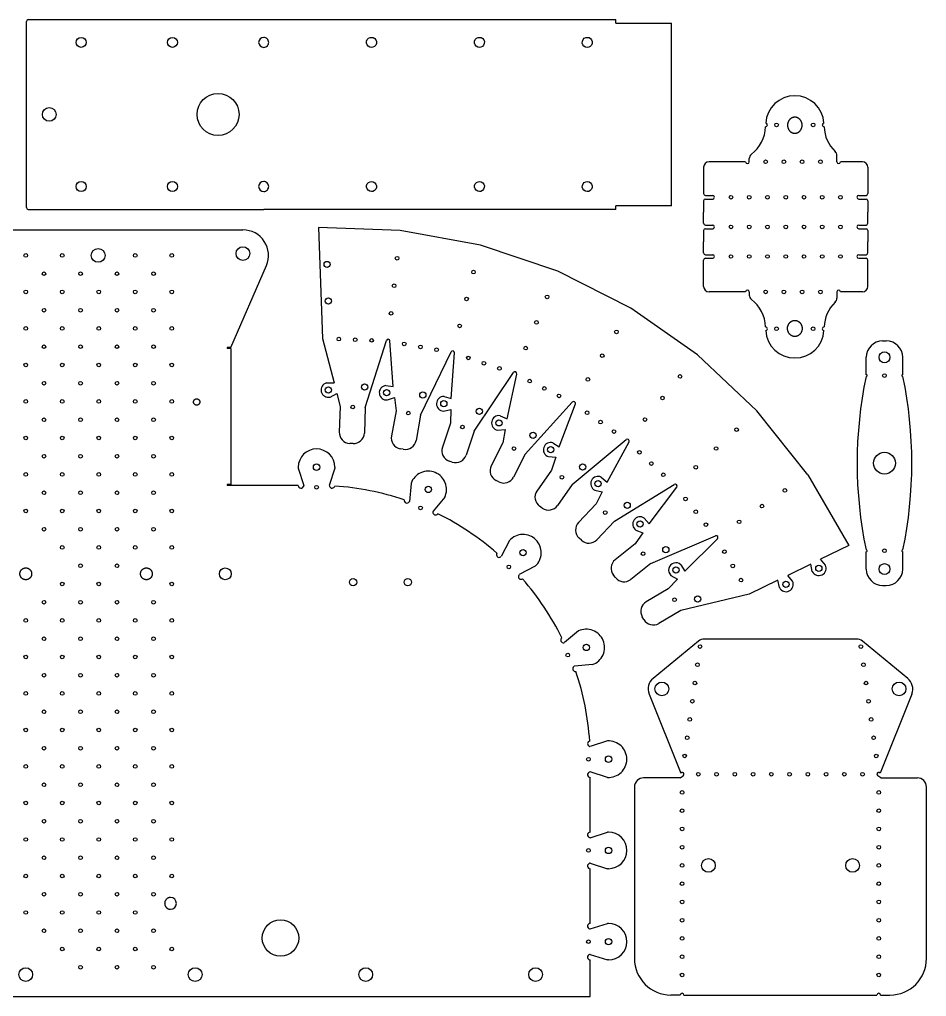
# Model space of a CAD drawing. Header units: millimetres. Extents: x 5 to 828, y 5 to 573.
# Drawn here: x 331 to 828, y 5 to 540 of the extents above; entities that cross this region are included whole.
import ezdxf

# ---------------------------------------------------------------- set-up
doc = ezdxf.new("R2010")
doc.units = ezdxf.units.MM
doc.layers.add('Outline', color=7, linetype='Continuous')

msp = doc.modelspace()

# ---------------------------------------------------------------- linework, layer by layer
at = {"color": 1}
for p, q in [((334.67, 437.25), (334.67, 539.25)), ((335.67, 540.25), (464.67, 540.25)), ((464.67, 540.25), (657.61, 540.25)), ((657.61, 538.25), (657.61, 540.25)), ((657.61, 538.25), (688.1, 538.25)), ((688.1, 438.25), (688.1, 538.25)), ((728.7, 462.3), (708.7, 462.3)), ((792.7, 462.3), (780.7, 462.3)), ((705.7, 459.3), (705.7, 444.92)), ((795.7, 459.3), (795.7, 444.92)), ((705.7, 440.92), (705.7, 434.8)), ((795.7, 440.92), (795.7, 434.8)), ((335.67, 436.25), (464.67, 436.25)), ((657.61, 436.25), (464.67, 436.25)), ((657.61, 436.25), (657.61, 438.25)), ((688.1, 438.25), (657.61, 438.25)), ((705.7, 428.67), (705.7, 434.8)), ((795.7, 428.67), (795.7, 434.8)), ((215.34, 425), (453.29, 425)), ((539.42, 424.62), (494.72, 426.26)), ((583.43, 416.59), (539.42, 424.62)), ((705.7, 424.67), (705.7, 418.54)), ((795.7, 424.67), (795.7, 418.54)), ((705.7, 412.42), (705.7, 418.54)), ((795.7, 412.42), (795.7, 418.54)), ((625.84, 402.34), (583.43, 416.59)), ((705.7, 394.04), (705.7, 408.42)), ((795.7, 394.04), (795.7, 408.42)), ((665.76, 382.17), (625.84, 402.34)), ((728.7, 391.04), (708.7, 391.04)), ((792.7, 391.04), (780.7, 391.04)), ((702.39, 356.49), (665.76, 382.17)), ((496.86, 365.47), (503.22, 341.21)), ((803.82, 364.18), (805.82, 364.18)), ((734.96, 325.82), (702.39, 356.49)), ((794.82, 345.68), (794.82, 355.18)), ((814.82, 345.68), (814.82, 355.18)), ((504.74, 335.4), (506.63, 328.2)), ((536.33, 333.26), (537.17, 325.87)), ((567.29, 326.62), (567.06, 319.18)), ((762.8, 290.81), (734.96, 325.82)), ((596.97, 315.61), (595.68, 308.28)), ((624.78, 300.47), (622.45, 293.4)), ((483.63, 295), (483.63, 294.5)), ((503.63, 295), (503.63, 294.5)), ((762.8, 290.81), (785.34, 252.17)), ((483.63, 285), (444.63, 285)), ((650.12, 281.5), (646.81, 274.83)), ((672.49, 259.09), (668.25, 252.97)), ((785.34, 252.17), (769.78, 244.53)), ((794.82, 239.18), (794.82, 248.68)), ((814.82, 239.18), (814.82, 248.68)), ((764.39, 241.88), (751.78, 235.69)), ((691.42, 233.71), (686.35, 228.26)), ((746.39, 233.05), (730.74, 225.37)), ((803.82, 230.18), (805.82, 230.18)), ((730.74, 225.37), (693.27, 216.4)), ((702.94, 199.65), (678.08, 179.3)), ((789.53, 200.78), (706.11, 200.78)), ((817.56, 179.3), (792.7, 199.65)), ((675.87, 170.71), (693.17, 127.41)), ((819.77, 170.71), (802.47, 127.41)), ((643.63, 95), (643.63, 125)), ((667.82, 119.78), (667.82, 25.78)), ((827.82, 25.78), (827.82, 119.78)), ((653.63, 95), (653.13, 95)), ((643.63, 45), (643.63, 75)), ((653.63, 75), (653.13, 75)), ((653.63, 45), (653.13, 45)), ((643.63, 5), (643.63, 25)), ((653.63, 25), (653.13, 25)), ((692.95, 5.78), (687.82, 5.78)), ((692.82, 5.78), (692.95, 5.78)), ((694.95, 5.78), (800.69, 5.78)), ((802.69, 5.78), (802.82, 5.78)), ((802.82, 5.78), (802.69, 5.78)), ((802.69, 5.78), (807.82, 5.78)), ((802.82, 5.78), (807.82, 5.78))]:
    msp.add_line(p, q, dxfattribs=at)
for points in [[(464.67, 525), (465.23, 525.06), (465.77, 525.23), (466.25, 525.51), (466.68, 525.88), (467, 526.31), (467.24, 526.79), (467.37, 527.27), (467.41, 527.75), (467.36, 528.29), (467.2, 528.81), (466.95, 529.28), (466.61, 529.7), (466.17, 530.05), (465.67, 530.31), (465.18, 530.46), (464.67, 530.5)], [(523.77, 525), (522.81, 525.18), (521.98, 525.68), (521.36, 526.44), (521.06, 527.36), (521.09, 528.34), (521.46, 529.24), (522.13, 529.96), (523, 530.39), (523.77, 530.5), (524.73, 530.33), (525.57, 529.83), (526.18, 529.07), (526.48, 528.15), (526.45, 527.17), (526.08, 526.27), (525.41, 525.55), (524.54, 525.12), (523.77, 525)], [(582.87, 525), (581.92, 525.17), (581.08, 525.68), (580.46, 526.44), (580.16, 527.36), (580.19, 528.34), (580.56, 529.24), (581.23, 529.96), (582.1, 530.39), (582.87, 530.5), (583.83, 530.33), (584.66, 529.83), (585.28, 529.07), (585.58, 528.15), (585.55, 527.17), (585.18, 526.27), (584.51, 525.55), (583.64, 525.12), (582.87, 525)], [(641.97, 525), (641.01, 525.18), (640.17, 525.68), (639.56, 526.44), (639.26, 527.36), (639.29, 528.34), (639.66, 529.24), (640.33, 529.96), (641.2, 530.39), (641.97, 530.5), (642.93, 530.33), (643.76, 529.83), (644.37, 529.07), (644.68, 528.15), (644.65, 527.17), (644.27, 526.27), (643.61, 525.55), (642.74, 525.12), (641.97, 525)], [(759.69, 482.51), (759.69, 482.61), (759.68, 482.71), (759.67, 482.82), (759.66, 482.92), (759.65, 483.02), (759.63, 483.12), (759.62, 483.22), (759.6, 483.32), (759.57, 483.42), (759.55, 483.52), (759.51, 483.66), (759.47, 483.81), (759.42, 483.96), (759.36, 484.1), (759.31, 484.25), (759.24, 484.39), (759.17, 484.53), (759.1, 484.66), (759.02, 484.8), (758.94, 484.93), (758.86, 485.05), (758.77, 485.17), (758.67, 485.29), (758.58, 485.41), (758.48, 485.52), (758.37, 485.63), (758.26, 485.73), (758.15, 485.83), (758.04, 485.92), (757.92, 486.01), (757.8, 486.1), (757.68, 486.18), (757.55, 486.25), (757.42, 486.33), (757.29, 486.39), (757.16, 486.45), (757.03, 486.51), (756.89, 486.56), (756.76, 486.6), (756.62, 486.64), (756.48, 486.67), (756.34, 486.7), (756.19, 486.72), (756.05, 486.74), (755.91, 486.75), (755.77, 486.76), (755.62, 486.76), (755.48, 486.75), (755.34, 486.74), (755.2, 486.72), (755.06, 486.7), (754.91, 486.67), (754.77, 486.64), (754.64, 486.6), (754.5, 486.56), (754.36, 486.51), (754.23, 486.45), (754.1, 486.39), (753.97, 486.33), (753.84, 486.25), (753.71, 486.18), (753.59, 486.1), (753.47, 486.01), (753.35, 485.92), (753.24, 485.83), (753.13, 485.73), (753.02, 485.63), (752.92, 485.52), (752.82, 485.41), (752.72, 485.29), (752.62, 485.17), (752.54, 485.05), (752.45, 484.93), (752.37, 484.8), (752.29, 484.66), (752.22, 484.53), (752.15, 484.39), (752.09, 484.25), (752.03, 484.1), (751.97, 483.96), (751.92, 483.81), (751.88, 483.66), (751.85, 483.56), (751.82, 483.46), (751.8, 483.36), (751.78, 483.26), (751.76, 483.16), (751.75, 483.05), (751.73, 482.95), (751.72, 482.85), (751.71, 482.75), (751.7, 482.65), (751.7, 482.54), (751.7, 482.51)], [(751.7, 482.51), (751.7, 482.42), (751.7, 482.35), (751.7, 482.23), (751.7, 482.11), (751.71, 481.99), (751.72, 481.88), (751.73, 481.76), (751.75, 481.64), (751.77, 481.53), (751.79, 481.41), (751.81, 481.3), (751.84, 481.18), (751.88, 481.03), (751.92, 480.88), (751.97, 480.74), (752.03, 480.59), (752.09, 480.45), (752.15, 480.31), (752.22, 480.17), (752.29, 480.03), (752.37, 479.9), (752.45, 479.77), (752.54, 479.64), (752.62, 479.52), (752.72, 479.4), (752.82, 479.29), (752.92, 479.18), (753.02, 479.07), (753.13, 478.96), (753.24, 478.87), (753.35, 478.77), (753.47, 478.68), (753.59, 478.6), (753.71, 478.52), (753.84, 478.44), (753.97, 478.37), (754.1, 478.3), (754.23, 478.24), (754.36, 478.19), (754.5, 478.14), (754.64, 478.09), (754.77, 478.06), (754.91, 478.02), (755.06, 477.99), (755.2, 477.97), (755.34, 477.95), (755.48, 477.94), (755.62, 477.94), (755.77, 477.94), (755.91, 477.94), (756.05, 477.95), (756.19, 477.97), (756.34, 477.99), (756.48, 478.02), (756.62, 478.06), (756.76, 478.09), (756.89, 478.14), (757.03, 478.19), (757.16, 478.24), (757.29, 478.3), (757.42, 478.37), (757.55, 478.44), (757.68, 478.52), (757.8, 478.6), (757.92, 478.68), (758.04, 478.77), (758.15, 478.87), (758.26, 478.96), (758.37, 479.07), (758.48, 479.18), (758.58, 479.29), (758.67, 479.4), (758.77, 479.52), (758.86, 479.64), (758.94, 479.77), (759.02, 479.9), (759.1, 480.03), (759.17, 480.17), (759.24, 480.31), (759.31, 480.45), (759.36, 480.59), (759.42, 480.74), (759.47, 480.88), (759.51, 481.03), (759.54, 481.14), (759.57, 481.26), (759.6, 481.37), (759.62, 481.49), (759.64, 481.6), (759.66, 481.72), (759.67, 481.84), (759.68, 481.96), (759.69, 482.07), (759.69, 482.19), (759.7, 482.31), (759.7, 482.35), (759.7, 482.43), (759.69, 482.51)], [(464.67, 446), (465.23, 446.06), (465.77, 446.23), (466.25, 446.51), (466.68, 446.88), (467, 447.31), (467.24, 447.79), (467.37, 448.27), (467.41, 448.75), (467.36, 449.29), (467.2, 449.81), (466.95, 450.28), (466.61, 450.7), (466.17, 451.05), (465.67, 451.31), (465.18, 451.46), (464.67, 451.5)], [(523.77, 446), (522.81, 446.18), (521.98, 446.68), (521.36, 447.44), (521.06, 448.36), (521.09, 449.34), (521.46, 450.24), (522.13, 450.96), (523, 451.39), (523.77, 451.5), (524.73, 451.33), (525.57, 450.83), (526.18, 450.07), (526.48, 449.15), (526.45, 448.17), (526.08, 447.27), (525.41, 446.55), (524.54, 446.12), (523.77, 446)], [(582.87, 446), (581.92, 446.17), (581.08, 446.68), (580.46, 447.44), (580.16, 448.36), (580.19, 449.34), (580.56, 450.24), (581.23, 450.96), (582.1, 451.39), (582.87, 451.5), (583.83, 451.33), (584.66, 450.83), (585.28, 450.07), (585.58, 449.15), (585.55, 448.17), (585.18, 447.27), (584.51, 446.55), (583.64, 446.12), (582.87, 446)], [(641.97, 446), (641.01, 446.18), (640.17, 446.68), (639.56, 447.44), (639.26, 448.36), (639.29, 449.34), (639.66, 450.24), (640.33, 450.96), (641.2, 451.39), (641.97, 451.5), (642.93, 451.33), (643.76, 450.83), (644.37, 450.07), (644.68, 449.15), (644.65, 448.17), (644.27, 447.27), (643.61, 446.55), (642.74, 446.12), (641.97, 446)], [(751.7, 370.83), (751.7, 370.92), (751.7, 370.99), (751.7, 371.11), (751.7, 371.23), (751.71, 371.35), (751.72, 371.46), (751.73, 371.58), (751.75, 371.7), (751.77, 371.81), (751.79, 371.93), (751.81, 372.05), (751.84, 372.16), (751.88, 372.31), (751.92, 372.46), (751.97, 372.61), (752.03, 372.75), (752.09, 372.89), (752.15, 373.04), (752.22, 373.17), (752.29, 373.31), (752.37, 373.44), (752.45, 373.57), (752.54, 373.7), (752.62, 373.82), (752.72, 373.94), (752.82, 374.05), (752.92, 374.17), (753.02, 374.27), (753.13, 374.38), (753.24, 374.48), (753.35, 374.57), (753.47, 374.66), (753.59, 374.74), (753.71, 374.82), (753.84, 374.9), (753.97, 374.97), (754.1, 375.04), (754.23, 375.1), (754.36, 375.15), (754.5, 375.2), (754.64, 375.25), (754.77, 375.29), (754.91, 375.32), (755.06, 375.35), (755.2, 375.37), (755.34, 375.39), (755.48, 375.4), (755.62, 375.4), (755.77, 375.4), (755.91, 375.4), (756.05, 375.39), (756.19, 375.37), (756.34, 375.35), (756.48, 375.32), (756.62, 375.29), (756.76, 375.25), (756.89, 375.2), (757.03, 375.15), (757.16, 375.1), (757.29, 375.04), (757.42, 374.97), (757.55, 374.9), (757.68, 374.82), (757.8, 374.74), (757.92, 374.66), (758.04, 374.57), (758.15, 374.48), (758.26, 374.38), (758.37, 374.27), (758.48, 374.17), (758.58, 374.05), (758.67, 373.94), (758.77, 373.82), (758.86, 373.7), (758.94, 373.57), (759.02, 373.44), (759.1, 373.31), (759.17, 373.17), (759.24, 373.04), (759.31, 372.89), (759.36, 372.75), (759.42, 372.61), (759.47, 372.46), (759.51, 372.31), (759.54, 372.2), (759.57, 372.08), (759.6, 371.97), (759.62, 371.85), (759.64, 371.74), (759.66, 371.62), (759.67, 371.5), (759.68, 371.39), (759.69, 371.27), (759.69, 371.15), (759.7, 371.03), (759.7, 370.99), (759.7, 370.91), (759.69, 370.83)], [(759.69, 370.83), (759.69, 370.73), (759.68, 370.63), (759.67, 370.53), (759.66, 370.42), (759.65, 370.32), (759.63, 370.22), (759.62, 370.12), (759.6, 370.02), (759.57, 369.92), (759.55, 369.82), (759.51, 369.68), (759.47, 369.53), (759.42, 369.38), (759.36, 369.24), (759.31, 369.09), (759.24, 368.95), (759.17, 368.81), (759.1, 368.68), (759.02, 368.54), (758.94, 368.42), (758.86, 368.29), (758.77, 368.17), (758.67, 368.05), (758.58, 367.93), (758.48, 367.82), (758.37, 367.71), (758.26, 367.61), (758.15, 367.51), (758.04, 367.42), (757.92, 367.33), (757.8, 367.24), (757.68, 367.16), (757.55, 367.09), (757.42, 367.02), (757.29, 366.95), (757.16, 366.89), (757.03, 366.84), (756.89, 366.79), (756.76, 366.74), (756.62, 366.7), (756.48, 366.67), (756.34, 366.64), (756.19, 366.62), (756.05, 366.6), (755.91, 366.59), (755.77, 366.58), (755.62, 366.58), (755.48, 366.59), (755.34, 366.6), (755.2, 366.62), (755.06, 366.64), (754.91, 366.67), (754.77, 366.7), (754.64, 366.74), (754.5, 366.79), (754.36, 366.84), (754.23, 366.89), (754.1, 366.95), (753.97, 367.02), (753.84, 367.09), (753.71, 367.16), (753.59, 367.24), (753.47, 367.33), (753.35, 367.42), (753.24, 367.51), (753.13, 367.61), (753.02, 367.71), (752.92, 367.82), (752.82, 367.93), (752.72, 368.05), (752.62, 368.17), (752.54, 368.29), (752.45, 368.42), (752.37, 368.54), (752.29, 368.68), (752.22, 368.81), (752.15, 368.95), (752.09, 369.09), (752.03, 369.24), (751.97, 369.38), (751.92, 369.53), (751.88, 369.68), (751.85, 369.78), (751.82, 369.88), (751.8, 369.98), (751.78, 370.09), (751.76, 370.19), (751.75, 370.29), (751.73, 370.39), (751.72, 370.49), (751.71, 370.59), (751.7, 370.7), (751.7, 370.8), (751.7, 370.83)], [(334.32, 233.32), (334.2, 233.32), (334.09, 233.33), (333.97, 233.34), (333.86, 233.35), (333.75, 233.37), (333.63, 233.39), (333.52, 233.42), (333.41, 233.45), (333.3, 233.48), (333.19, 233.52), (333.09, 233.56), (332.98, 233.61), (332.88, 233.66), (332.77, 233.71), (332.68, 233.77), (332.58, 233.83), (332.48, 233.9), (332.39, 233.97), (332.3, 234.04), (332.21, 234.11), (332.12, 234.19), (332.04, 234.27), (331.96, 234.35), (331.88, 234.44), (331.81, 234.53), (331.74, 234.62), (331.67, 234.71), (331.61, 234.81), (331.55, 234.91), (331.49, 235.01), (331.44, 235.11), (331.39, 235.22), (331.34, 235.32), (331.3, 235.43), (331.26, 235.54), (331.23, 235.65), (331.2, 235.76), (331.17, 235.88), (331.15, 235.99), (331.13, 236.1), (331.12, 236.22), (331.11, 236.34), (331.1, 236.45), (331.1, 236.57), (331.1, 236.68), (331.11, 236.8), (331.12, 236.91), (331.13, 237.03), (331.15, 237.14), (331.17, 237.26), (331.2, 237.37), (331.23, 237.48), (331.26, 237.59), (331.3, 237.7), (331.34, 237.81), (331.39, 237.92), (331.44, 238.02), (331.49, 238.12), (331.55, 238.23), (331.61, 238.32), (331.67, 238.42), (331.74, 238.51), (331.81, 238.61), (331.88, 238.7), (331.96, 238.78), (332.04, 238.87), (332.12, 238.95), (332.21, 239.02), (332.3, 239.1), (332.39, 239.17), (332.48, 239.24), (332.58, 239.3), (332.68, 239.36), (332.77, 239.42), (332.88, 239.47), (332.98, 239.52), (333.09, 239.57), (333.19, 239.61), (333.3, 239.65), (333.41, 239.69), (333.52, 239.72), (333.63, 239.74), (333.75, 239.77), (333.86, 239.78), (333.97, 239.8), (334.09, 239.81), (334.2, 239.82), (334.32, 239.82)], [(334.32, 239.82), (334.43, 239.82), (334.55, 239.81), (334.66, 239.8), (334.78, 239.78), (334.89, 239.77), (335, 239.74), (335.11, 239.72), (335.22, 239.69), (335.33, 239.65), (335.44, 239.61), (335.55, 239.57), (335.65, 239.52), (335.76, 239.47), (335.86, 239.42), (335.96, 239.36), (336.06, 239.3), (336.15, 239.24), (336.25, 239.17), (336.34, 239.1), (336.43, 239.02), (336.51, 238.95), (336.59, 238.87), (336.67, 238.78), (336.75, 238.7), (336.82, 238.61), (336.89, 238.51), (336.96, 238.42), (337.03, 238.32), (337.09, 238.23), (337.14, 238.12), (337.2, 238.02), (337.25, 237.92), (337.29, 237.81), (337.33, 237.7), (337.37, 237.59), (337.41, 237.48), (337.44, 237.37), (337.46, 237.26), (337.49, 237.14), (337.5, 237.03), (337.52, 236.91), (337.53, 236.8), (337.54, 236.68), (337.54, 236.57), (337.54, 236.45), (337.53, 236.34), (337.52, 236.22), (337.5, 236.1), (337.49, 235.99), (337.46, 235.88), (337.44, 235.76), (337.41, 235.65), (337.37, 235.54), (337.33, 235.43), (337.29, 235.32), (337.25, 235.22), (337.2, 235.11), (337.14, 235.01), (337.09, 234.91), (337.03, 234.81), (336.96, 234.71), (336.89, 234.62), (336.82, 234.53), (336.75, 234.44), (336.67, 234.35), (336.59, 234.27), (336.51, 234.19), (336.43, 234.11), (336.34, 234.04), (336.25, 233.97), (336.15, 233.9), (336.06, 233.83), (335.96, 233.77), (335.86, 233.71), (335.76, 233.66), (335.65, 233.61), (335.55, 233.56), (335.44, 233.52), (335.33, 233.48), (335.22, 233.45), (335.11, 233.42), (335, 233.39), (334.89, 233.37), (334.78, 233.35), (334.66, 233.34), (334.55, 233.33), (334.43, 233.32), (334.32, 233.32)], [(400.42, 233.32), (400.3, 233.32), (400.19, 233.33), (400.07, 233.34), (399.96, 233.35), (399.84, 233.37), (399.73, 233.39), (399.62, 233.42), (399.51, 233.45), (399.4, 233.48), (399.29, 233.52), (399.18, 233.56), (399.08, 233.61), (398.97, 233.66), (398.87, 233.71), (398.77, 233.77), (398.68, 233.83), (398.58, 233.9), (398.49, 233.97), (398.4, 234.04), (398.31, 234.11), (398.22, 234.19), (398.14, 234.27), (398.06, 234.35), (397.98, 234.44), (397.91, 234.53), (397.84, 234.62), (397.77, 234.71), (397.71, 234.81), (397.65, 234.91), (397.59, 235.01), (397.54, 235.11), (397.49, 235.22), (397.44, 235.32), (397.4, 235.43), (397.36, 235.54), (397.33, 235.65), (397.3, 235.76), (397.27, 235.88), (397.25, 235.99), (397.23, 236.1), (397.21, 236.22), (397.2, 236.34), (397.2, 236.45), (397.2, 236.57), (397.2, 236.68), (397.2, 236.8), (397.21, 236.91), (397.23, 237.03), (397.25, 237.14), (397.27, 237.26), (397.3, 237.37), (397.33, 237.48), (397.36, 237.59), (397.4, 237.7), (397.44, 237.81), (397.49, 237.92), (397.54, 238.02), (397.59, 238.12), (397.65, 238.23), (397.71, 238.32), (397.77, 238.42), (397.84, 238.51), (397.91, 238.61), (397.98, 238.7), (398.06, 238.78), (398.14, 238.87), (398.22, 238.95), (398.31, 239.02), (398.4, 239.1), (398.49, 239.17), (398.58, 239.24), (398.68, 239.3), (398.77, 239.36), (398.87, 239.42), (398.97, 239.47), (399.08, 239.52), (399.18, 239.57), (399.29, 239.61), (399.4, 239.65), (399.51, 239.69), (399.62, 239.72), (399.73, 239.74), (399.84, 239.77), (399.96, 239.78), (400.07, 239.8), (400.19, 239.81), (400.3, 239.82), (400.42, 239.82)], [(400.42, 239.82), (400.53, 239.82), (400.64, 239.81), (400.76, 239.8), (400.87, 239.78), (400.99, 239.77), (401.1, 239.74), (401.21, 239.72), (401.32, 239.69), (401.43, 239.65), (401.54, 239.61), (401.65, 239.57), (401.75, 239.52), (401.86, 239.47), (401.96, 239.42), (402.06, 239.36), (402.16, 239.3), (402.25, 239.24), (402.34, 239.17), (402.43, 239.1), (402.52, 239.02), (402.61, 238.95), (402.69, 238.87), (402.77, 238.78), (402.85, 238.7), (402.92, 238.61), (402.99, 238.51), (403.06, 238.42), (403.12, 238.32), (403.18, 238.23), (403.24, 238.12), (403.29, 238.02), (403.34, 237.92), (403.39, 237.81), (403.43, 237.7), (403.47, 237.59), (403.5, 237.48), (403.53, 237.37), (403.56, 237.26), (403.58, 237.14), (403.6, 237.03), (403.62, 236.91), (403.63, 236.8), (403.63, 236.68), (403.64, 236.57), (403.63, 236.45), (403.63, 236.34), (403.62, 236.22), (403.6, 236.1), (403.58, 235.99), (403.56, 235.88), (403.53, 235.76), (403.5, 235.65), (403.47, 235.54), (403.43, 235.43), (403.39, 235.32), (403.34, 235.22), (403.29, 235.11), (403.24, 235.01), (403.18, 234.91), (403.12, 234.81), (403.06, 234.71), (402.99, 234.62), (402.92, 234.53), (402.85, 234.44), (402.77, 234.35), (402.69, 234.27), (402.61, 234.19), (402.52, 234.11), (402.43, 234.04), (402.34, 233.97), (402.25, 233.9), (402.16, 233.83), (402.07, 233.78), (401.98, 233.73), (401.89, 233.68), (401.8, 233.64), (401.71, 233.59), (401.62, 233.55), (401.53, 233.52), (401.43, 233.48), (401.31, 233.45), (401.18, 233.41), (401.06, 233.38), (400.93, 233.36), (400.8, 233.34), (400.67, 233.33), (400.54, 233.32), (400.42, 233.32)], [(413.63, 59.25), (413.52, 59.25), (413.41, 59.24), (413.29, 59.23), (413.18, 59.22), (413.06, 59.2), (412.95, 59.18), (412.84, 59.15), (412.73, 59.12), (412.62, 59.08), (412.51, 59.05), (412.4, 59), (412.3, 58.96), (412.19, 58.91), (412.09, 58.85), (411.99, 58.79), (411.89, 58.73), (411.8, 58.67), (411.71, 58.6), (411.61, 58.53), (411.53, 58.46), (411.44, 58.38), (411.36, 58.3), (411.28, 58.21), (411.2, 58.13), (411.13, 58.04), (411.06, 57.95), (410.99, 57.85), (410.93, 57.76), (410.87, 57.66), (410.81, 57.56), (410.76, 57.45), (410.71, 57.35), (410.66, 57.24), (410.62, 57.14), (410.58, 57.03), (410.55, 56.92), (410.51, 56.8), (410.49, 56.69), (410.47, 56.58), (410.45, 56.46), (410.43, 56.35), (410.42, 56.23), (410.42, 56.12), (410.41, 56), (410.42, 55.88), (410.42, 55.77), (410.43, 55.65), (410.45, 55.54), (410.47, 55.42), (410.49, 55.31), (410.51, 55.2), (410.55, 55.08), (410.58, 54.97), (410.62, 54.86), (410.66, 54.76), (410.71, 54.65), (410.76, 54.55), (410.81, 54.44), (410.87, 54.34), (410.93, 54.24), (410.99, 54.15), (411.06, 54.05), (411.13, 53.96), (411.2, 53.87), (411.28, 53.79), (411.36, 53.7), (411.44, 53.62), (411.53, 53.54), (411.61, 53.47), (411.71, 53.4), (411.8, 53.33), (411.89, 53.27), (411.99, 53.21), (412.09, 53.15), (412.19, 53.09), (412.3, 53.04), (412.4, 53), (412.51, 52.95), (412.62, 52.92), (412.73, 52.88), (412.84, 52.85), (412.95, 52.82), (413.06, 52.8), (413.18, 52.78), (413.29, 52.77), (413.41, 52.76), (413.52, 52.75), (413.63, 52.75)]]:
    msp.add_lwpolyline(points, dxfattribs=at)
for centre, radius in [((364.67, 527.75), 2.75), ((414.67, 527.75), 2.75), ((439.67, 488.25), 11.5), ((364.67, 448.75), 2.75), ((414.67, 448.75), 2.75), ((804.82, 355.18), 3), ((804.82, 297.18), 6), ((493.63, 295), 1.75), ((554.86, 282.82), 1.75), ((606.77, 248.14), 1.75), ((804.82, 239.18), 3), ((443.63, 236.57), 3.25), ((641.46, 196.23), 1.75), ((653.63, 135), 1.75), ((653.63, 85), 1.75), ((653.63, 35), 1.75)]:
    msp.add_circle(centre, radius, dxfattribs=at)
for centre, radius, start, end in [((335.67, 539.25), 1, 90, 180), ((464.67, 527.75), 2.75, 90, 270), ((708.7, 459.3), 3, 90, 180), ((792.7, 459.3), 3, 0, 90), ((464.67, 448.75), 2.75, 90, 270), ((335.67, 437.25), 1, 180, 270), ((708.7, 394.04), 3, 180, 270), ((792.7, 394.04), 3, 270, 360), ((803.82, 355.18), 9, 90, 180), ((805.82, 355.18), 9, 0, 90), ((493.63, 295), 10, 90, 180), ((493.63, 295), 10, 0, 90), ((554.86, 282.82), 10, 67.5, 160.6385), ((554.86, 282.82), 10, 334.3615, 67.5), ((485.13, 285), 1.5, 180, 346.2461), ((485.13, 285), 1.5, 346.2461, 0), ((485.13, 285), 1.5, 346.2461, 0), ((502.13, 285), 1.5, 186.2708, 193.7539), ((502.13, 285), 1.5, 186.2708, 193.7539), ((502.13, 285), 1.5, 193.7539, 347.2426), ((493.63, 135), 150, 71.3084, 86.1916), ((543.18, 276.83), 1.5, 170.2574, 323.7461), ((543.18, 276.83), 1.5, 323.7461, 331.2292), ((558.89, 270.33), 1.5, 171.2539, 324.7426), ((558.89, 270.33), 1.5, 163.7708, 171.2539), ((493.63, 135), 150, 48.8084, 63.6916), ((606.77, 248.14), 10, 45, 138.1385), ((606.77, 248.14), 10, 311.8615, 45), ((593.69, 247.08), 1.5, 147.7574, 301.2461), ((593.69, 247.08), 1.5, 301.2461, 308.7292), ((605.71, 235.06), 1.5, 148.7539, 302.2426), ((605.71, 235.06), 1.5, 141.2708, 148.7539), ((803.82, 239.18), 9, 180, 270), ((805.82, 239.18), 9, 270, 0), ((493.63, 135), 150, 26.3084, 41.1916), ((641.46, 196.23), 10, 22.5, 115.6385), ((628.96, 200.26), 1.5, 125.2574, 278.7461), ((628.96, 200.26), 1.5, 278.7461, 286.2292), ((641.46, 196.23), 10, 289.3615, 22.5), ((706.11, 195.78), 5, 90, 129.3007), ((789.53, 195.78), 5, 50.6993, 90), ((635.47, 184.55), 1.5, 126.2539, 279.7426), ((635.47, 184.55), 1.5, 118.7708, 126.2539), ((493.63, 135), 150, 3.8084, 18.6916), ((682.83, 173.49), 7.5, 129.3007, 201.7814), ((812.81, 173.49), 7.5, 338.2186, 50.6993), ((643.63, 143.5), 1.5, 102.7574, 256.2461), ((653.63, 135), 10, 0, 93.1385), ((643.63, 143.5), 1.5, 256.2461, 263.7292), ((643.63, 143.5), 1.5, 256.2461, 263.7292), ((653.63, 135), 10, 266.8615, 360), ((643.63, 126.5), 1.5, 103.7539, 270), ((643.63, 126.5), 1.5, 90, 103.7539), ((643.63, 126.5), 1.5, 90, 103.7539), ((643.63, 93.5), 1.5, 90, 256.2461), ((643.63, 93.5), 1.5, 256.2461, 270), ((643.63, 93.5), 1.5, 256.2461, 270), ((653.63, 85), 10, 0, 90), ((653.63, 85), 10, 270, 360), ((643.63, 76.5), 1.5, 103.7539, 270), ((643.63, 76.5), 1.5, 90, 103.7539), ((643.63, 76.5), 1.5, 90, 103.7539), ((413.63, 56), 3.25, 270, 90), ((643.63, 43.5), 1.5, 90, 256.2461), ((653.63, 35), 10, 0, 90), ((643.63, 43.5), 1.5, 256.2461, 270), ((643.63, 43.5), 1.5, 256.2461, 270), ((653.63, 35), 10, 270, 360), ((643.63, 26.5), 1.5, 103.7539, 270), ((643.63, 26.5), 1.5, 90, 103.7539), ((643.63, 26.5), 1.5, 90, 103.7539), ((687.82, 25.78), 20, 180, 270), ((807.82, 25.78), 20, 270, 0)]:
    msp.add_arc(centre, radius, start, end, dxfattribs=at)
at = {"layer": 'Outline'}
for p, q in [((778.7, 462.3), (778.7, 465.78)), ((730.7, 462.3), (730.7, 464.06)), ((706.7, 443.92), (710.7, 443.92)), ((706.7, 441.92), (710.7, 441.92)), ((790.7, 443.92), (794.7, 443.92)), ((790.7, 441.92), (794.7, 441.92)), ((494.72, 426.26), (496.86, 365.47)), ((706.7, 427.67), (710.7, 427.67)), ((706.7, 425.67), (710.7, 425.67)), ((790.7, 427.67), (794.7, 427.67)), ((790.7, 425.67), (794.7, 425.67)), ((706.7, 411.42), (710.7, 411.42)), ((706.7, 409.42), (710.7, 409.42)), ((790.7, 411.42), (794.7, 411.42)), ((790.7, 409.42), (794.7, 409.42)), ((446.6, 360.5), (466.13, 405.42)), ((730.7, 391.04), (730.7, 389.29)), ((778.7, 391.04), (778.7, 387.56)), ((520.35, 327.7), (531.88, 364.45)), ((535.66, 339.23), (533.83, 364.22)), ((444.63, 360.5), (444.63, 360)), ((446.6, 360.5), (444.63, 360.5)), ((446.63, 360), (444.63, 360)), ((446.63, 360), (446.63, 285.5)), ((550.67, 323.4), (567.35, 358.13)), ((567.47, 332.62), (569.25, 357.62)), ((580.07, 314.81), (601.54, 346.78)), ((598.02, 321.52), (603.35, 346.01)), ((499.1, 341.16), (503.22, 341.21)), ((531.57, 339.77), (535.66, 339.23)), ((501.13, 333.42), (504.74, 335.4)), ((532.47, 331.82), (536.33, 333.26)), ((563.51, 333.74), (567.47, 332.62)), ((506.63, 328.2), (506.12, 314.21)), ((520.35, 327.7), (519.84, 313.71)), ((563.26, 325.75), (567.29, 326.62)), ((607.93, 302.09), (633.77, 330.66)), ((626.65, 306.17), (635.44, 329.64)), ((537.17, 325.87), (534.66, 312.09)), ((550.67, 323.4), (548.16, 309.63)), ((594.25, 323.2), (598.02, 321.52)), ((567.06, 319.18), (562.6, 305.91)), ((580.07, 314.81), (575.61, 301.54)), ((592.86, 315.32), (596.97, 315.61)), ((513.62, 307.93), (511.89, 308)), ((541.18, 304.8), (539.48, 305.11)), ((595.68, 308.28), (589.37, 295.79)), ((623.17, 308.37), (626.65, 306.17)), ((633.69, 285.51), (663.34, 310.09)), ((652.8, 286.87), (664.86, 308.84)), ((607.93, 302.09), (601.62, 289.6)), ((620.66, 300.77), (624.78, 300.47)), ((483.63, 294.5), (486.63, 285)), ((503.63, 294.5), (500.63, 285)), ((568.01, 297.76), (566.38, 298.31)), ((622.45, 293.4), (614.41, 281.93)), ((649.66, 289.55), (652.8, 286.87)), ((444.63, 285.5), (444.63, 285)), ((446.63, 285.5), (444.63, 285.5)), ((545.43, 286.14), (544.57, 276.26)), ((593.56, 286.95), (592.02, 287.73)), ((633.69, 285.51), (625.65, 274.05)), ((656.8, 265.42), (689.67, 285.5)), ((675.91, 264.02), (690.99, 284.04)), ((563.88, 278.49), (557.5, 270.9)), ((646.1, 282.39), (650.12, 281.5)), ((617.29, 272.58), (615.88, 273.58)), ((646.81, 274.83), (637.21, 264.64)), ((656.8, 265.42), (647.2, 255.23)), ((673.19, 267.12), (675.91, 264.02)), ((668.64, 260.55), (672.49, 259.09)), ((676.8, 242.22), (712.21, 257.39)), ((599.32, 254.81), (594.75, 246.02)), ((638.72, 254.97), (637.46, 256.16)), ((668.25, 252.97), (657.3, 244.26)), ((695.51, 238.1), (713.31, 255.76)), ((676.8, 242.22), (665.84, 233.51)), ((693.26, 241.56), (695.51, 238.1)), ((765.26, 237.85), (764.39, 241.88)), ((772.44, 241.38), (769.78, 244.53)), ((613.45, 240.69), (604.65, 236.12)), ((657.41, 234.47), (656.33, 235.83)), ((687.81, 235.7), (691.42, 233.71)), ((754.44, 232.54), (751.78, 235.69)), ((747.26, 229.02), (746.39, 233.05)), ((686.35, 228.26), (674.26, 221.21)), ((693.27, 216.4), (681.17, 209.35)), ((672.97, 211.51), (672.1, 213)), ((637.13, 205.24), (629.54, 198.87)), ((789.26, 200.78), (706.38, 200.78)), ((644.77, 186.79), (634.9, 185.94)), ((653.09, 144.99), (643.63, 142)), ((653.09, 125.01), (643.63, 128)), ((692.82, 124.78), (672.82, 124.78)), ((692.82, 124.78), (694.52, 125.96)), ((802.82, 124.78), (801.12, 125.96)), ((802.82, 124.78), (822.82, 124.78)), ((643.63, 92), (653.13, 95)), ((643.63, 78), (653.13, 75)), ((643.63, 42), (653.13, 45)), ((643.63, 28), (653.13, 25)), ((25, 5), (643.63, 5))]:
    msp.add_line(p, q, dxfattribs=at)
msp.add_lwpolyline([(427.96, 328.97), (427.85, 328.97), (427.75, 328.98), (427.64, 329), (427.54, 329.02), (427.42, 329.06), (427.3, 329.1), (427.19, 329.15), (427.09, 329.21), (426.98, 329.28), (426.88, 329.35), (426.79, 329.43), (426.7, 329.52), (426.62, 329.62), (426.55, 329.72), (426.48, 329.82), (426.42, 329.93), (426.37, 330.04), (426.33, 330.16), (426.3, 330.28), (426.27, 330.4), (426.25, 330.53), (426.24, 330.65), (426.24, 330.78), (426.25, 330.9), (426.27, 331.02), (426.29, 331.15), (426.33, 331.27), (426.37, 331.38), (426.42, 331.5), (426.48, 331.61), (426.54, 331.71), (426.62, 331.81), (426.7, 331.91), (426.78, 332), (426.88, 332.08), (426.97, 332.15), (427.08, 332.22), (427.18, 332.28), (427.29, 332.33), (427.41, 332.38), (427.51, 332.41), (427.62, 332.44), (427.72, 332.45), (427.83, 332.47), (427.93, 332.47), (427.95, 332.47), (428.05, 332.47), (428.16, 332.46), (428.27, 332.44), (428.37, 332.42), (428.49, 332.38), (428.6, 332.34), (428.71, 332.29), (428.82, 332.23), (428.92, 332.16), (429.02, 332.09), (429.11, 332.01), (429.2, 331.92), (429.28, 331.83), (429.35, 331.73), (429.42, 331.62), (429.48, 331.51), (429.53, 331.4), (429.57, 331.28), (429.6, 331.16), (429.63, 331.04), (429.65, 330.93), (429.66, 330.82), (429.66, 330.72), (429.66, 330.61), (429.64, 330.49), (429.63, 330.38), (429.6, 330.27), (429.57, 330.17), (429.54, 330.07), (429.5, 329.97), (429.44, 329.86), (429.38, 329.76), (429.31, 329.66), (429.23, 329.56), (429.14, 329.47), (429.05, 329.38), (428.96, 329.31), (428.86, 329.24), (428.75, 329.17), (428.64, 329.12), (428.53, 329.07), (428.43, 329.04), (428.32, 329.01), (428.22, 328.99), (428.11, 328.98), (428.01, 328.97), (427.96, 328.97)], dxfattribs=at)
for centre, radius in [((347.17, 488.25), 3.75), ((745.7, 482.51), 1), ((765.7, 482.51), 1), ((739.7, 462.3), 1), ((749.7, 462.3), 1), ((759.7, 462.3), 1), ((769.7, 462.3), 1), ((720.7, 442.92), 1), ((730.7, 442.92), 1), ((740.7, 442.92), 1), ((750.7, 442.92), 1), ((760.7, 442.92), 1), ((770.7, 442.92), 1), ((780.7, 442.92), 1), ((720.7, 426.67), 1), ((730.7, 426.67), 1), ((740.7, 426.67), 1), ((750.7, 426.67), 1), ((760.7, 426.67), 1), ((770.7, 426.67), 1), ((780.7, 426.67), 1), ((373.98, 411), 3.75), ((453.29, 412), 3.75), ((334.32, 411), 1), ((354.32, 411), 1), ((394.32, 411), 1), ((414.32, 411), 1), ((499.43, 406.07), 1.7), ((537.77, 409.5), 1), ((720.7, 410.42), 1), ((730.7, 410.42), 1), ((740.7, 410.42), 1), ((750.7, 410.42), 1), ((760.7, 410.42), 1), ((770.7, 410.42), 1), ((780.7, 410.42), 1), ((344.32, 401), 1), ((364.32, 401), 1), ((384.32, 401), 1), ((404.32, 401), 1), ((579.63, 401.87), 1), ((334.32, 391), 1), ((354.32, 391), 1), ((374.32, 391), 1), ((394.32, 391), 1), ((414.32, 391), 1), ((536.13, 394.39), 1), ((739.7, 391.04), 1), ((749.7, 391.04), 1), ((759.7, 391.04), 1), ((769.7, 391.04), 1), ((500.13, 386.03), 1.7), ((575.84, 387.14), 1), ((619.97, 388.32), 1), ((344.32, 381), 1), ((364.32, 381), 1), ((384.32, 381), 1), ((404.32, 381), 1), ((534.48, 379.27), 1), ((614.11, 374.29), 1), ((334.32, 371), 1), ((354.32, 371), 1), ((374.32, 371), 1), ((394.32, 371), 1), ((414.32, 371), 1), ((572.04, 372.42), 1), ((657.95, 369.13), 1), ((745.7, 370.83), 1), ((765.7, 370.83), 1), ((505.85, 365.14), 1), ((514.84, 364.81), 1), ((523.84, 364.48), 1), ((344.32, 361), 1), ((364.32, 361), 1), ((384.32, 361), 1), ((404.32, 361), 1), ((541.69, 362.54), 1), ((550.54, 360.92), 1), ((559.39, 359.31), 1), ((608.24, 360.26), 1), ((576.78, 354.83), 1), ((650.14, 356.08), 1), ((334.32, 351), 1), ((354.32, 351), 1), ((374.32, 351), 1), ((394.32, 351), 1), ((414.32, 351), 1), ((585.31, 351.96), 1), ((593.84, 349.09), 1), ((610.41, 342.17), 1), ((642.32, 343.04), 1), ((692.79, 344.7), 1), ((804.82, 345.18), 1), ((344.32, 341), 1), ((364.32, 341), 1), ((384.32, 341), 1), ((404.32, 341), 1), ((500.11, 337.29), 1.7), ((519.95, 338.88), 1.7), ((532.02, 335.79), 1.7), ((618.44, 338.11), 1), ((334.32, 331), 1), ((354.32, 331), 1), ((374.32, 331), 1), ((394.32, 331), 1), ((414.32, 331), 1), ((551.88, 334.52), 1.7), ((626.47, 334.05), 1), ((683.19, 332.9), 1), ((513.49, 327.95), 1), ((563.38, 329.74), 1.7), ((582.86, 325.64), 1.7), ((344.32, 321), 1), ((364.32, 321), 1), ((384.32, 321), 1), ((404.32, 321), 1), ((543.92, 324.63), 1), ((641.88, 324.82), 1), ((673.58, 321.11), 1), ((573.56, 316.99), 1), ((593.56, 319.26), 1.7), ((649.24, 319.66), 1), ((723.77, 315.53), 1), ((334.32, 311), 1), ((354.32, 311), 1), ((374.32, 311), 1), ((394.32, 311), 1), ((414.32, 311), 1), ((612.24, 312.41), 1.7), ((656.61, 314.49), 1), ((601.81, 305.19), 1), ((621.92, 304.57), 1.7), ((712.58, 305.23), 1), ((344.32, 301), 1), ((364.32, 301), 1), ((384.32, 301), 1), ((404.32, 301), 1), ((670.54, 303.15), 1), ((639.43, 295.11), 1.7), ((677.09, 296.98), 1), ((701.39, 294.94), 1), ((334.32, 291), 1), ((354.32, 291), 1), ((374.32, 291), 1), ((394.32, 291), 1), ((414.32, 291), 1), ((628.07, 289.46), 1), ((683.64, 290.81), 1), ((493.63, 284), 1), ((647.88, 285.97), 1.7), ((344.32, 281), 1), ((364.32, 281), 1), ((384.32, 281), 1), ((404.32, 281), 1), ((695.8, 277.6), 1), ((750.25, 282.22), 1), ((550.65, 272.66), 1), ((663.86, 274.1), 1.7), ((737.7, 273.64), 1), ((334.32, 271), 1), ((354.32, 271), 1), ((374.32, 271), 1), ((394.32, 271), 1), ((414.32, 271), 1), ((651.8, 270.13), 1), ((701.4, 270.55), 1), ((670.91, 263.83), 1.7), ((707, 263.51), 1), ((725.15, 265.05), 1), ((344.32, 261), 1), ((364.32, 261), 1), ((384.32, 261), 1), ((404.32, 261), 1), ((354.32, 251), 1), ((374.32, 251), 1), ((394.32, 251), 1), ((414.32, 251), 1), ((672.53, 247.6), 1), ((685.03, 249.8), 1.7), ((717.14, 248.69), 1), ((804.82, 249.18), 1), ((364.32, 241), 1), ((384.32, 241), 1), ((598.99, 240.36), 1), ((721.67, 240.92), 1), ((768.85, 239.61), 1.7), ((690.54, 238.63), 1.7), ((354.32, 231), 1), ((374.32, 231), 1), ((414.32, 231), 1), ((513.63, 232), 2), ((543.63, 232), 2), ((726.21, 233.14), 1), ((750.85, 230.78), 1.7), ((344.32, 221), 1), ((364.32, 221), 1), ((384.32, 221), 1), ((404.32, 221), 1), ((689.81, 222.33), 1), ((702.5, 222.72), 1.7), ((334.32, 211), 1), ((354.32, 211), 1), ((374.32, 211), 1), ((394.32, 211), 1), ((414.32, 211), 1), ((344.32, 201), 1), ((364.32, 201), 1), ((384.32, 201), 1), ((404.32, 201), 1), ((631.29, 192.02), 1), ((703.75, 196.72), 1), ((791.9, 196.72), 1), ((334.32, 191), 1), ((354.32, 191), 1), ((374.32, 191), 1), ((394.32, 191), 1), ((414.32, 191), 1), ((702.35, 186.73), 1), ((793.3, 186.73), 1), ((344.32, 181), 1), ((364.32, 181), 1), ((384.32, 181), 1), ((404.32, 181), 1), ((682.83, 173.49), 3.75), ((700.95, 176.74), 1), ((794.69, 176.74), 1), ((812.81, 173.49), 3.75), ((334.32, 171), 1), ((354.32, 171), 1), ((374.32, 171), 1), ((394.32, 171), 1), ((414.32, 171), 1), ((699.55, 166.75), 1), ((796.09, 166.75), 1), ((344.32, 161), 1), ((364.32, 161), 1), ((384.32, 161), 1), ((404.32, 161), 1), ((698.15, 156.76), 1), ((797.49, 156.76), 1), ((334.32, 151), 1), ((354.32, 151), 1), ((374.32, 151), 1), ((394.32, 151), 1), ((414.32, 151), 1), ((696.75, 146.76), 1), ((798.89, 146.76), 1), ((344.32, 141), 1), ((364.32, 141), 1), ((384.32, 141), 1), ((404.32, 141), 1), ((642.63, 135), 1), ((695.35, 136.77), 1), ((800.29, 136.77), 1), ((334.32, 131), 1), ((354.32, 131), 1), ((374.32, 131), 1), ((394.32, 131), 1), ((414.32, 131), 1), ((702.82, 126.78), 1), ((712.82, 126.78), 1), ((722.82, 126.78), 1), ((732.82, 126.78), 1), ((742.82, 126.78), 1), ((752.82, 126.78), 1), ((762.82, 126.78), 1), ((772.82, 126.78), 1), ((782.82, 126.78), 1), ((792.82, 126.78), 1), ((344.32, 121), 1), ((364.32, 121), 1), ((384.32, 121), 1), ((404.32, 121), 1), ((693.95, 116.78), 1), ((801.69, 116.78), 1), ((334.32, 111), 1), ((354.32, 111), 1), ((374.32, 111), 1), ((394.32, 111), 1), ((414.32, 111), 1), ((693.95, 106.78), 1), ((801.69, 106.78), 1), ((344.32, 101), 1), ((364.32, 101), 1), ((384.32, 101), 1), ((404.32, 101), 1), ((693.95, 96.78), 1), ((801.69, 96.78), 1), ((334.32, 91), 1), ((354.32, 91), 1), ((374.32, 91), 1), ((394.32, 91), 1), ((414.32, 91), 1), ((642.63, 85), 1), ((693.95, 86.78), 1), ((801.69, 86.78), 1), ((344.32, 81), 1), ((364.32, 81), 1), ((384.32, 81), 1), ((404.32, 81), 1), ((708.32, 76.78), 3.75), ((787.32, 76.78), 3.75), ((693.95, 76.78), 1), ((801.69, 76.78), 1), ((334.32, 71), 1), ((354.32, 71), 1), ((374.32, 71), 1), ((394.32, 71), 1), ((414.32, 71), 1), ((693.95, 66.78), 1), ((801.69, 66.78), 1), ((344.32, 61), 1), ((364.32, 61), 1), ((384.32, 61), 1), ((404.32, 61), 1), ((693.95, 56.78), 1), ((801.69, 56.78), 1), ((334.32, 51), 1), ((354.32, 51), 1), ((374.32, 51), 1), ((394.32, 51), 1), ((473.88, 37), 10), ((693.95, 46.78), 1), ((801.69, 46.78), 1), ((344.32, 41), 1), ((364.32, 41), 1), ((384.32, 41), 1), ((404.32, 41), 1), ((693.95, 36.78), 1), ((801.69, 36.78), 1), ((642.63, 35), 1), ((354.32, 31), 1), ((374.32, 31), 1), ((394.32, 31), 1), ((414.32, 31), 1), ((693.95, 26.78), 1), ((801.69, 26.78), 1), ((364.32, 21), 1), ((384.32, 21), 1), ((404.32, 21), 1), ((334.32, 17), 3.75), ((427.13, 17), 3.75), ((520.63, 17), 3.75), ((613.63, 17), 3.75), ((693.95, 16.78), 1), ((801.69, 16.78), 1)]:
    msp.add_circle(centre, radius, dxfattribs=at)
for centre, radius, start, end in [((755.7, 482.51), 16, 3.5815, 176.4185), ((739.69, 482.51), 1, 269.1524, 88.1496), ((771.7, 482.51), 1, 91.8504, 270.8476), ((719.7, 482.3), 20, 307.4952, 357.7199), ((791.7, 482.3), 20, 182.2801, 225.9208), ((733.7, 464.06), 3, 127.4952, 180), ((775.7, 465.78), 3, 0, 45.9208), ((729.7, 462.3), 1, 180, 0), ((779.7, 462.3), 1, 180, 0), ((706.7, 444.92), 1, 180, 270), ((794.7, 444.92), 1, 270, 0), ((706.7, 440.92), 1, 90, 180), ((710.7, 442.92), 1, 270, 90), ((790.7, 442.92), 1, 90, 270), ((794.7, 440.92), 1, 0, 90), ((706.7, 428.67), 1, 180, 270), ((794.7, 428.67), 1, 270, 0), ((453.29, 411), 14, 336.4981, 90), ((706.7, 424.67), 1, 90, 180), ((710.7, 426.67), 1, 270, 90), ((790.7, 426.67), 1, 90, 270), ((794.7, 424.67), 1, 0, 90), ((706.7, 412.42), 1, 180, 270), ((794.7, 412.42), 1, 270, 0), ((706.7, 408.42), 1, 90, 180), ((710.7, 410.42), 1, 270, 90), ((790.7, 410.42), 1, 90, 270), ((794.7, 408.42), 1, 0, 90), ((729.7, 391.04), 1, 0, 180), ((779.7, 391.04), 1, 0, 180), ((733.7, 389.29), 3, 180, 232.5048), ((719.7, 371.04), 20, 2.2801, 52.5048), ((791.7, 371.04), 20, 134.0792, 177.7199), ((775.7, 387.56), 3, 314.0792, 0), ((739.69, 370.83), 1, 271.8504, 90.8476), ((755.7, 370.83), 16, 183.5815, 356.4185), ((771.7, 370.83), 1, 89.1524, 268.1496), ((532.83, 364.15), 1, 4.1781, 162.5867), ((568.25, 357.69), 1, 355.9435, 154.3521), ((602.37, 346.23), 1, 347.7089, 146.1176), ((1022.72, 297.18), 232.9, 168.2293, 191.7707), ((794.82, 345.18), 0.5, 258.1678, 90), ((814.82, 345.18), 0.5, 90, 281.8322), ((586.92, 297.18), 232.9, 348.2293, 11.7707), ((500.11, 337.29), 4, 104.6973, 284.6973), ((532.02, 335.79), 4, 96.4627, 276.4627), ((563.38, 329.74), 4, 88.2281, 268.2281), ((634.51, 329.99), 1, 339.4743, 137.883), ((593.56, 319.26), 4, 79.9936, 259.9936), ((512.11, 313.99), 6, 177.8984, 267.8984), ((513.84, 313.93), 6, 267.8984, 357.8984), ((540.56, 311.02), 6, 169.6638, 259.6638), ((542.26, 310.71), 6, 259.6638, 349.6638), ((568.29, 304), 6, 161.4293, 251.4293), ((621.92, 304.57), 4, 71.759, 251.759), ((663.98, 309.32), 1, 331.2397, 129.6484), ((569.92, 303.45), 6, 251.4293, 341.4293), ((594.72, 293.08), 6, 153.1947, 243.1947), ((596.26, 292.3), 6, 243.1947, 333.1947), ((647.88, 285.97), 4, 63.5244, 243.5244), ((690.19, 284.64), 1, 323.0052, 121.4138), ((619.32, 278.49), 6, 144.9601, 234.9601), ((620.74, 277.5), 6, 234.9601, 324.9601), ((670.91, 263.83), 4, 55.2898, 235.2898), ((641.58, 260.53), 6, 136.7255, 226.7255), ((712.6, 256.47), 1, 314.7706, 113.1792), ((642.84, 259.34), 6, 226.7255, 316.7255), ((794.82, 249.18), 0.5, 270, 101.8322), ((814.82, 249.18), 0.5, 78.1678, 270), ((661.03, 239.56), 6, 128.4909, 218.4909), ((690.54, 238.63), 4, 47.0552, 227.0552), ((768.85, 239.61), 4, 206.1391, 26.1391), ((662.11, 238.21), 6, 218.4909, 308.4909), ((750.85, 230.78), 4, 206.1391, 26.1391), ((677.28, 216.02), 6, 120.2564, 210.2564), ((678.15, 214.53), 6, 210.2564, 300.2564), ((672.82, 119.78), 5, 90, 180), ((693.95, 126.78), 1, 304.7233, 141.2537), ((801.69, 126.78), 1, 38.7463, 235.2767), ((822.82, 119.78), 5, 0, 90), ((693.95, 5.78), 1, 0, 180), ((801.69, 5.78), 1, 0, 180)]:
    msp.add_arc(centre, radius, start, end, dxfattribs=at)

doc.saveas('drawing.dxf')
